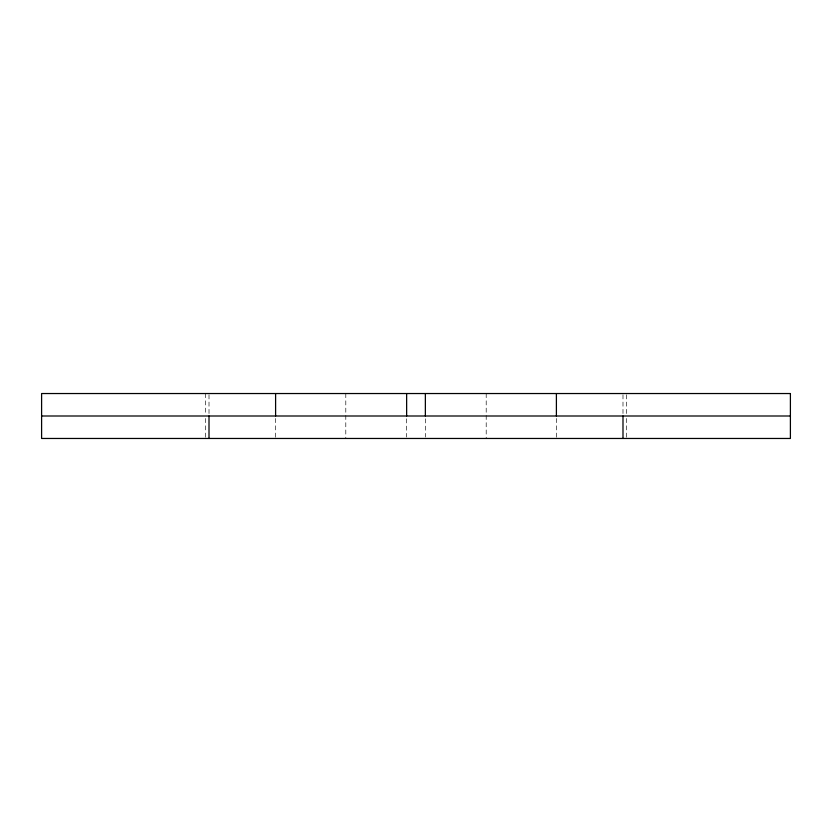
<?xml version="1.0" encoding="UTF-8"?>
<svg xmlns="http://www.w3.org/2000/svg" width="832" height="832" viewBox="0 0 832 832"><rect width="100%" height="100%" fill="white"/><g stroke="black" fill="none" stroke-linecap="round" stroke-linejoin="round"><path stroke-width="0.62" stroke-dasharray="4.16 3.12" d="M626.6 394.784L626.6 414.752M626.6 418.496L626.6 437.216M622.991 394.784L622.991 414.752M556.4 418.496L556.4 438.464M486.2 393.536L486.2 438.464M425.36 418.808L425.36 437.06M406.64 418.808L406.64 437.06M345.8 393.536L345.8 438.464M275.6 418.496L275.6 438.464M209.009 394.784L209.009 414.752M205.4 393.536L205.4 414.752M205.4 418.496L205.4 438.464"/><path stroke-width="1.25" d="M41.6 416L790.4 416M622.991 416L622.991 438.464M556.4 393.536L556.4 416M425.36 393.536L425.36 416M406.64 393.536L406.64 416M275.6 393.536L275.6 416M209.009 416L209.009 438.464M790.4 393.536L41.6 393.536L41.6 438.464L790.4 438.464L790.4 393.536"/></g></svg>
